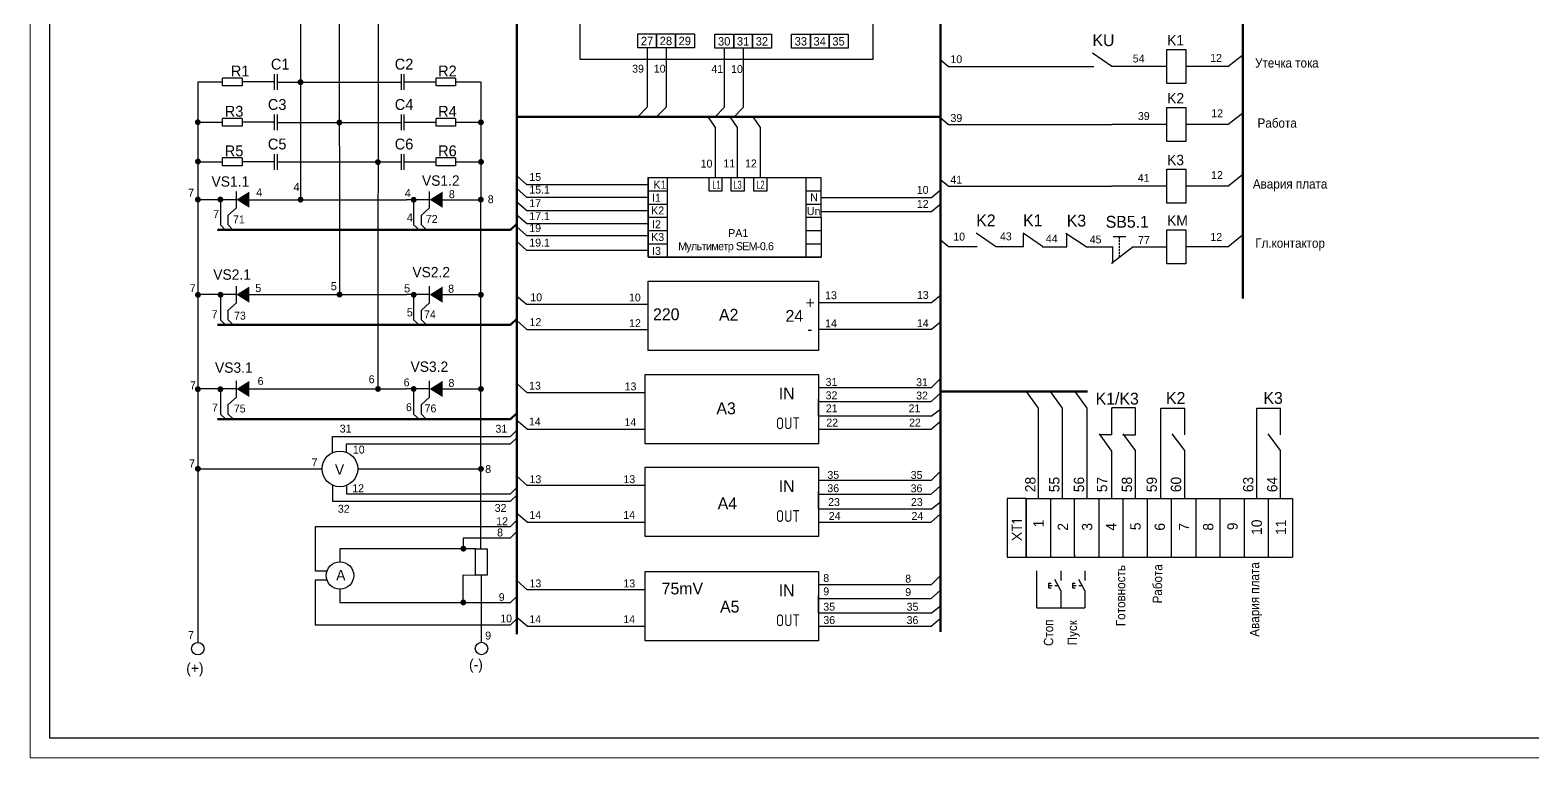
# Model space of a CAD drawing. Header units: millimetres. Extents: x 12 to 2978, y 1101 to 2133.
# Drawn here: x 726.3 to 1106.5, y 1676.5 to 1860.7 of the extents above; entities that cross this region are included whole.
import ezdxf
from ezdxf.enums import TextEntityAlignment as Align

# ---------------------------------------------------------------- set-up
doc = ezdxf.new("R2010")
doc.units = ezdxf.units.MM
doc.linetypes.add('DASHED', pattern=[0.75, 0.5, -0.25])
doc.layers.add('SYMS', color=7, linetype='Continuous')
doc.styles.add('SPDS', font='SPDS.shx')
doc.styles.add('WD_IEC', font='ISOCP2.shx', dxfattribs={"width": 0.9, "height": 4})

# ---------------------------------------------------------------- blocks, each defined once
blk = doc.blocks.new('Формат А2 (2)')
at = {"lineweight": 20}
for p, q in [((1597.83, 433.69), (2191.83, 433.69)), ((2191.83, 433.69), (2191.83, 13.69))]:
    blk.add_line(p, q, dxfattribs=at)
at = {"lineweight": 30}
for p, q in [((1617.83, 428.69), (2186.83, 428.69)), ((2186.83, 428.69), (2186.83, 18.69))]:
    blk.add_line(p, q, dxfattribs=at)
blk = doc.blocks.new('HPB11')
for p, q in [((-7.5, 0), (-2.5, 0)), ((2.5, 0), (-3.12, -3.12)), ((2.5, 0), (7.5, 0)), ((-1.25, -6.25), (-1.25, -5)), ((-1.25, -6.25), (1.25, -6.25)), ((0, -3.12), (0, -1.39)), ((0, -6.25), (0, -4.38)), ((1.25, -6.25), (1.25, -5))]:
    blk.add_line(p, q)
at = {"style": 'WD_IEC'}
for tag, p in [('INST', (-5, 11.12)), ('LOC', (-5, 7.62)), ('TAG1', (-5, 4.12)), ('DESC2', (-5, -14.75)), ('DESC1', (-5, -11.25)), ('DESC3', (-5, -18.25))]:
    blk.add_attdef(tag, text='', height=2.5, dxfattribs=at).set_placement(p, align=Align.RIGHT)
for tag, p, height, flags in [('MFG', (4.92, 12.12), 1.5, 9), ('CAT', (4.92, 9.62), 1.5, 9), ('X4TERM01', (-7.5, 0), 0.32, 1), ('TERM01', (-7.5, 1), 2, 8), ('X2LINK', (0, 0), 0.32, 1), ('X1TERM02', (7.5, 0), 0.32, 1), ('ASSYCODE', (3.5, -2.75), 1, 1), ('FAMILY', (3.5, -4.25), 1, 1), ('CATDESC', (3.5, -5.75), 1, 1), ('CONTACT', (3.5, -7.5), 1, 1)]:
    blk.add_attdef(tag, p, '', height=height, dxfattribs=dict(at, flags=flags))
at = {"style": 'WD_IEC', "flags": 8}
blk.add_attdef('TERM02', text='', height=2, dxfattribs=at).set_placement((7.5, 1), align=Align.RIGHT)
at = {"lineweight": 15, "style": 'WD_IEC'}
blk.add_attdef('XREF', text='', height=2.5, dxfattribs=at).set_placement((-5, -7.5), align=Align.RIGHT)

msp = doc.modelspace()

# ---------------------------------------------------------------- hatches: boundary and pattern name
h = msp.add_hatch(color=256)
h.dxf.hatch_style = 1
h.paths.add_polyline_path([(793.98, 1847.51, 1), (795.48, 1847.51, 1)])
h = msp.add_hatch(color=256)
h.dxf.hatch_style = 1
h.paths.add_polyline_path([(768.01, 1837.37, 1), (769.5, 1837.37, 1)])
at = {"lineweight": 25}
h = msp.add_hatch(color=0, dxfattribs=at)
edge = h.paths.add_edge_path()
edge.add_arc((768.78, 1837.4), 0.387, 0, 360)
h = msp.add_hatch(color=256)
h.dxf.hatch_style = 1
h.paths.add_polyline_path([(803.82, 1837.3, 1), (805.32, 1837.3, 1)])
h = msp.add_hatch(color=0, dxfattribs=at)
edge = h.paths.add_edge_path()
edge.add_arc((804.57, 1837.33), 0.408, 0, 360)
h = msp.add_hatch(color=256)
h.dxf.hatch_style = 1
h.paths.add_polyline_path([(839.64, 1837.34, 1), (841.14, 1837.34, 1)])
h = msp.add_hatch(color=0, dxfattribs=at)
edge = h.paths.add_edge_path()
edge.add_arc((840.41, 1837.35), 0.387, 0, 360)
h = msp.add_hatch(color=256)
h.dxf.hatch_style = 1
h.paths.add_polyline_path([(768.04, 1827.43, 1), (769.54, 1827.43, 1)])
h = msp.add_hatch(color=0, dxfattribs=at)
edge = h.paths.add_edge_path()
edge.add_arc((768.76, 1827.34), 0.387, 0, 360)
h = msp.add_hatch(color=256)
h.dxf.hatch_style = 1
h.paths.add_polyline_path([(813.57, 1827.29, 1), (815.07, 1827.29, 1)])
h = msp.add_hatch(color=0, dxfattribs=at)
edge = h.paths.add_edge_path()
edge.add_arc((814.35, 1827.3), 0.408, 0, 360)
h = msp.add_hatch(color=256)
h.dxf.hatch_style = 1
h.paths.add_polyline_path([(839.66, 1827.33, 1), (841.16, 1827.33, 1)])
h = msp.add_hatch(color=0, dxfattribs=at)
edge = h.paths.add_edge_path()
edge.add_arc((840.38, 1827.31), 0.387, 0, 360)
h = msp.add_hatch(color=256)
h.dxf.hatch_style = 1
h.paths.add_polyline_path([(768.02, 1817.81, 1), (769.52, 1817.81, 1)])
h = msp.add_hatch(color=0, dxfattribs=at)
edge = h.paths.add_edge_path()
edge.add_arc((768.76, 1817.81), 0.387, 0, 360)
h = msp.add_hatch(color=256)
h.dxf.hatch_style = 1
h.paths.add_polyline_path([(773.72, 1817.81, 1), (775.22, 1817.81, 1)])
h = msp.add_hatch(color=0, dxfattribs=at)
edge = h.paths.add_edge_path()
edge.add_arc((774.47, 1817.77), 0.408, 0, 360)
for points in [[(778.51, 1817.77), (781.8, 1815.72), (781.8, 1819.83)], [(827.4, 1817.77), (830.69, 1815.72), (830.69, 1819.83)], [(778.51, 1793.75), (781.8, 1791.69), (781.8, 1795.8)], [(827.4, 1793.75), (830.69, 1791.69), (830.69, 1795.8)], [(778.51, 1769.88), (781.8, 1767.83), (781.8, 1771.94)], [(827.4, 1769.88), (830.69, 1767.83), (830.69, 1771.94)]]:
    msp.add_hatch(color=256).paths.add_polyline_path(points)
h = msp.add_hatch(color=256)
h.dxf.hatch_style = 1
h.paths.add_polyline_path([(794.01, 1817.78, 1), (795.5, 1817.78, 1)])
h = msp.add_hatch(color=0, dxfattribs=at)
edge = h.paths.add_edge_path()
edge.add_arc((794.75, 1817.74), 0.408, 0, 360)
h = msp.add_hatch(color=256)
h.dxf.hatch_style = 1
h.paths.add_polyline_path([(822.62, 1817.76, 1), (824.12, 1817.76, 1)])
h = msp.add_hatch(color=0, dxfattribs=at)
edge = h.paths.add_edge_path()
edge.add_arc((823.36, 1817.77), 0.408, 0, 360)
h = msp.add_hatch(color=256)
h.dxf.hatch_style = 1
h.paths.add_polyline_path([(839.59, 1817.79, 1), (841.09, 1817.79, 1)])
h = msp.add_hatch(color=0, dxfattribs=at)
edge = h.paths.add_edge_path()
edge.add_arc((840.38, 1817.74), 0.387, 0, 360)
h = msp.add_hatch(color=256)
h.dxf.hatch_style = 1
h.paths.add_polyline_path([(768.04, 1793.7, 1), (769.54, 1793.7, 1)])
h = msp.add_hatch(color=0, dxfattribs=at)
edge = h.paths.add_edge_path()
edge.add_arc((768.75, 1793.72), 0.387, 0, 360)
h = msp.add_hatch(color=256)
h.dxf.hatch_style = 1
h.paths.add_polyline_path([(773.75, 1793.72, 1), (775.25, 1793.72, 1)])
h = msp.add_hatch(color=0, dxfattribs=at)
edge = h.paths.add_edge_path()
edge.add_arc((774.47, 1793.75), 0.408, 0, 360)
h = msp.add_hatch(color=256)
h.dxf.hatch_style = 1
h.paths.add_polyline_path([(803.86, 1793.76, 1), (805.36, 1793.76, 1)])
h = msp.add_hatch(color=0, dxfattribs=at)
edge = h.paths.add_edge_path()
edge.add_arc((804.6, 1793.77), 0.408, 0, 360)
h = msp.add_hatch(color=256)
h.dxf.hatch_style = 1
h.paths.add_polyline_path([(822.64, 1793.71, 1), (824.14, 1793.71, 1)])
h = msp.add_hatch(color=0, dxfattribs=at)
edge = h.paths.add_edge_path()
edge.add_arc((823.36, 1793.75), 0.408, 0, 360)
h = msp.add_hatch(color=256)
h.dxf.hatch_style = 1
h.paths.add_polyline_path([(839.63, 1793.71, 1), (841.12, 1793.71, 1)])
h = msp.add_hatch(color=0, dxfattribs=at)
edge = h.paths.add_edge_path()
edge.add_arc((840.37, 1793.74), 0.387, 0, 360)
h = msp.add_hatch(color=256)
h.dxf.hatch_style = 1
h.paths.add_polyline_path([(768.01, 1769.82, 1), (769.51, 1769.82, 1)])
h = msp.add_hatch(color=0, dxfattribs=at)
edge = h.paths.add_edge_path()
edge.add_arc((768.76, 1769.88), 0.387, 0, 360)
h = msp.add_hatch(color=256)
h.dxf.hatch_style = 1
h.paths.add_polyline_path([(773.71, 1769.8, 1), (775.21, 1769.8, 1)])
h = msp.add_hatch(color=0, dxfattribs=at)
edge = h.paths.add_edge_path()
edge.add_arc((774.47, 1769.88), 0.408, 0, 360)
h = msp.add_hatch(color=256)
h.dxf.hatch_style = 1
h.paths.add_polyline_path([(813.59, 1769.88, 1), (815.09, 1769.88, 1)])
h = msp.add_hatch(color=0, dxfattribs=at)
edge = h.paths.add_edge_path()
edge.add_arc((814.34, 1769.89), 0.408, 0, 360)
h = msp.add_hatch(color=256)
h.dxf.hatch_style = 1
h.paths.add_polyline_path([(822.61, 1769.88, 1), (824.11, 1769.88, 1)])
h = msp.add_hatch(color=0, dxfattribs=at)
edge = h.paths.add_edge_path()
edge.add_arc((823.36, 1769.88), 0.408, 0, 360)
h = msp.add_hatch(color=256)
h.dxf.hatch_style = 1
h.paths.add_polyline_path([(839.64, 1769.88, 1), (841.14, 1769.88, 1)])
h = msp.add_hatch(color=0, dxfattribs=at)
edge = h.paths.add_edge_path()
edge.add_arc((840.38, 1769.87), 0.387, 0, 360)
h = msp.add_hatch(color=256)
h.dxf.hatch_style = 1
h.paths.add_polyline_path([(768.02, 1749.68, 1), (769.52, 1749.68, 1)])
h = msp.add_hatch(color=0, dxfattribs=at)
edge = h.paths.add_edge_path()
edge.add_arc((768.75, 1749.67), 0.387, 0, 360)
h = msp.add_hatch(color=256)
h.dxf.hatch_style = 1
h.paths.add_polyline_path([(839.64, 1749.66, 1), (841.14, 1749.66, 1)])
h = msp.add_hatch(color=0, dxfattribs=at)
edge = h.paths.add_edge_path()
edge.add_arc((840.39, 1749.66), 0.387, 0, 360)
h = msp.add_hatch(color=256)
h.dxf.hatch_style = 1
h.paths.add_polyline_path([(835.2, 1729.47, 1), (836.7, 1729.47, 1)])
h = msp.add_hatch(color=0, dxfattribs=at)
edge = h.paths.add_edge_path()
edge.add_arc((835.93, 1729.44), 0.387, 0, 360)
h = msp.add_hatch(color=256)
h.dxf.hatch_style = 1
h.paths.add_polyline_path([(835.17, 1715.87, 1), (836.67, 1715.87, 1)])
h = msp.add_hatch(color=0, dxfattribs=at)
edge = h.paths.add_edge_path()
edge.add_arc((835.91, 1715.82), 0.387, 0, 360)

# ---------------------------------------------------------------- linework, layer by layer
at = {"lineweight": 80}
for p, q in [((849.46, 1707.86), (849.46, 1989.1)), ((956.62, 1989.1), (956.62, 1708.43)), ((1033.17, 1989.1), (1033.17, 1792.75)), ((849.46, 1838.72), (956.62, 1838.72)), ((773.72, 1810.12), (847.83, 1810.12)), ((847.83, 1810.12), (849.46, 1811.66)), ((847.83, 1786.09), (849.46, 1787.64)), ((773.72, 1786.09), (847.83, 1786.09)), ((956.62, 1769.25), (993.86, 1769.26)), ((773.72, 1762.23), (847.83, 1762.23)), ((847.83, 1762.23), (849.46, 1763.77))]:
    msp.add_line(p, q, dxfattribs=at)
for p, q in [((814.38, 1878.54), (814.34, 1769.88)), ((794.73, 1878.17), (794.76, 1817.77)), ((804.52, 1878.13), (804.61, 1793.75)), ((882.45, 1856.2), (882.45, 1841.21)), ((887.22, 1856.2), (887.22, 1841.21)), ((901.96, 1856.09), (901.96, 1841.1)), ((906.73, 1856.09), (906.73, 1841.1)), ((958.58, 1851.48), (956.58, 1853.13)), ((999.97, 1851.48), (995.09, 1854.88)), ((1029.37, 1851.48), (1033.1, 1854.45)), ((958.58, 1851.48), (995.44, 1851.48)), ((1013.92, 1851.48), (999.97, 1851.48)), ((1029.36, 1851.48), (1018.73, 1851.47)), ((768.76, 1847.55), (768.76, 1817.77)), ((840.37, 1847.55), (840.39, 1817.77)), ((882.45, 1841.21), (880.04, 1838.72)), ((887.22, 1841.21), (884.81, 1838.72)), ((901.96, 1841.1), (899.66, 1838.72)), ((906.73, 1841.1), (904.43, 1838.72)), ((899.74, 1836.06), (897.9, 1838.72)), ((905.31, 1836.06), (903.47, 1838.72)), ((911.1, 1836.06), (909.26, 1838.72)), ((958.58, 1836.8), (956.58, 1838.45)), ((958.58, 1836.8), (999.97, 1836.8)), ((1013.92, 1836.8), (999.97, 1836.8)), ((1029.36, 1836.8), (1018.73, 1836.79)), ((1029.36, 1836.8), (1033.1, 1839.77)), ((899.74, 1823.38), (899.74, 1836.06)), ((905.31, 1823.38), (905.31, 1836.06)), ((911.1, 1823.38), (911.1, 1836.06)), ((851.92, 1821.64), (849.41, 1823.89)), ((851.92, 1821.64), (882.65, 1821.64)), ((882.65, 1823.38), (882.65, 1809.96)), ((887.52, 1823.38), (887.53, 1803.23)), ((922.54, 1823.38), (922.54, 1809.96)), ((958.55, 1821.19), (956.62, 1822.83)), ((1029.33, 1821.18), (1033.06, 1824.15)), ((768.76, 1817.77), (768.76, 1705.74)), ((778.51, 1817.77), (768.76, 1817.77)), ((774.47, 1817.77), (774.47, 1811.42)), ((778.51, 1815.67), (778.51, 1819.87)), ((781.75, 1817.77), (821.56, 1817.77)), ((827.4, 1817.77), (821.56, 1817.77)), ((827.4, 1817.77), (821.56, 1817.77)), ((823.36, 1817.77), (823.36, 1811.42)), ((827.4, 1815.67), (827.4, 1819.87)), ((830.64, 1817.77), (840.39, 1817.77)), ((840.39, 1729.47), (840.39, 1817.77)), ((851.92, 1818.44), (849.41, 1820.7)), ((851.92, 1818.44), (882.65, 1818.44)), ((882.65, 1820.03), (887.52, 1820.03)), ((922.54, 1820.03), (926.41, 1820.03)), ((926.41, 1818.32), (954.35, 1818.32)), ((954.35, 1818.32), (956.6, 1820.18)), ((958.55, 1821.19), (999.94, 1821.18)), ((1013.89, 1821.18), (999.94, 1821.18)), ((1029.33, 1821.18), (1018.69, 1821.17)), ((778.51, 1815.67), (776.34, 1813.77)), ((776.34, 1813.77), (776.34, 1811.47)), ((827.4, 1815.67), (825.23, 1813.77)), ((825.23, 1813.77), (825.23, 1811.47)), ((851.92, 1815.01), (849.41, 1817.27)), ((851.92, 1811.71), (849.41, 1813.96)), ((851.92, 1815.01), (882.65, 1815.01)), ((882.65, 1816.67), (887.52, 1816.68)), ((882.65, 1816.67), (886.53, 1816.67)), ((922.54, 1816.67), (926.42, 1816.67)), ((926.42, 1814.76), (954.35, 1814.76)), ((954.35, 1814.76), (956.6, 1816.62)), ((774.47, 1811.42), (775.71, 1810.12)), ((776.34, 1811.47), (777.59, 1810.12)), ((823.36, 1811.42), (824.77, 1810.12)), ((825.23, 1811.47), (826.57, 1810.12)), ((851.92, 1808.7), (849.41, 1810.95)), ((851.92, 1811.71), (882.65, 1811.71)), ((882.65, 1813.32), (886.53, 1813.32)), ((882.65, 1809.97), (886.53, 1809.97)), ((882.65, 1809.96), (882.65, 1803.25)), ((882.66, 1813.32), (887.52, 1813.32)), ((882.66, 1809.97), (887.52, 1809.97)), ((922.54, 1813.32), (926.42, 1813.32)), ((922.54, 1809.97), (926.42, 1809.97)), ((922.54, 1809.96), (922.54, 1803.25)), ((926.42, 1809.96), (926.42, 1803.25)), ((851.92, 1805.03), (849.41, 1807.29)), ((851.92, 1808.7), (882.65, 1808.7)), ((882.65, 1806.62), (887.52, 1806.62)), ((882.65, 1806.61), (886.53, 1806.61)), ((922.54, 1806.61), (926.42, 1806.61)), ((958.55, 1805.94), (956.62, 1807.53)), ((970.57, 1805.89), (965.68, 1809.29)), ((982.42, 1805.89), (977.54, 1809.28)), ((977.65, 1805.89), (977.64, 1809.23)), ((993.47, 1805.83), (988.33, 1809.22)), ((988.59, 1805.88), (988.59, 1809.22)), ((1003.55, 1808.37), (1000.37, 1808.37)), ((1029.33, 1805.87), (1033.06, 1808.85)), ((851.92, 1805.03), (882.66, 1805.03)), ((882.65, 1803.25), (886.53, 1803.25)), ((886.22, 1803.23), (926.42, 1803.25)), ((922.54, 1803.25), (926.42, 1803.25)), ((958.55, 1805.94), (965.92, 1805.94)), ((970.54, 1805.89), (977.64, 1805.89)), ((982.4, 1805.88), (988.59, 1805.88)), ((993.47, 1805.83), (1000.21, 1805.83)), ((1005.37, 1805.83), (999.9, 1801.6)), ((1000.21, 1801.6), (1000.21, 1805.83)), ((1005.37, 1805.83), (1013.89, 1805.83)), ((1029.33, 1805.87), (1018.69, 1805.87)), ((778.51, 1791.65), (778.51, 1795.85)), ((827.4, 1791.65), (827.4, 1795.85)), ((778.51, 1793.75), (768.76, 1793.75)), ((774.47, 1793.75), (774.47, 1787.4)), ((778.51, 1791.65), (776.34, 1789.74)), ((781.75, 1793.75), (821.56, 1793.75)), ((827.4, 1793.75), (821.56, 1793.75)), ((827.4, 1793.75), (821.56, 1793.75)), ((827.4, 1793.75), (821.56, 1793.75)), ((823.36, 1793.75), (823.36, 1787.4)), ((827.4, 1791.65), (825.23, 1789.74)), ((830.64, 1793.75), (840.39, 1793.75)), ((851.82, 1791.33), (849.46, 1793.3)), ((851.82, 1791.33), (882.7, 1791.33)), ((925.77, 1791.74), (954.38, 1791.74)), ((954.38, 1791.74), (956.62, 1793.61)), ((774.47, 1787.4), (775.76, 1786.09)), ((776.34, 1789.74), (776.34, 1787.44)), ((776.34, 1787.44), (777.66, 1786.09)), ((823.36, 1787.4), (824.72, 1786.09)), ((825.23, 1789.74), (825.23, 1787.44)), ((825.23, 1787.44), (826.59, 1786.09)), ((851.97, 1784.92), (849.46, 1787.18)), ((851.97, 1784.92), (882.7, 1784.92)), ((925.77, 1785), (954.41, 1785)), ((954.41, 1785), (956.62, 1786.87)), ((778.51, 1767.78), (778.51, 1771.98)), ((827.4, 1767.78), (827.4, 1771.98)), ((954.25, 1770.16), (956.62, 1772.52)), ((778.51, 1769.88), (768.76, 1769.88)), ((774.47, 1769.88), (774.47, 1763.53)), ((781.75, 1769.88), (821.56, 1769.88)), ((827.4, 1769.88), (821.56, 1769.88)), ((827.4, 1769.88), (821.56, 1769.88)), ((823.36, 1769.88), (823.36, 1763.53)), ((830.64, 1769.88), (840.39, 1769.88)), ((852.1, 1768.9), (849.46, 1771.27)), ((881.94, 1768.9), (852.1, 1768.9)), ((881.94, 1768.9), (881.94, 1768.9)), ((954.25, 1770.16), (925.77, 1770.16)), ((954.25, 1766.7), (956.62, 1768.82)), ((981.46, 1764.99), (978.42, 1769.26)), ((987.52, 1764.99), (984.46, 1769.26)), ((993.76, 1764.99), (990.71, 1769.26)), ((778.51, 1767.78), (776.34, 1765.87)), ((776.34, 1765.87), (776.34, 1763.57)), ((827.4, 1767.78), (825.23, 1765.87)), ((825.23, 1765.87), (825.23, 1763.57)), ((925.77, 1762.96), (925.77, 1767.38)), ((925.77, 1766.7), (954.25, 1766.7)), ((954.29, 1762.96), (956.62, 1764.8)), ((981.46, 1742.13), (981.46, 1764.99)), ((987.52, 1742.13), (987.52, 1764.99)), ((993.76, 1742.13), (993.76, 1764.99)), ((1006.02, 1765.09), (999.98, 1765.09)), ((999.98, 1758.25), (999.98, 1765.09)), ((1006.02, 1758.25), (1006.02, 1765.09)), ((1012.4, 1742.13), (1012.4, 1764.99)), ((1012.4, 1764.99), (1018.44, 1764.99)), ((1018.44, 1758.25), (1018.44, 1764.99)), ((1036.66, 1742.13), (1036.66, 1764.99)), ((1036.66, 1764.99), (1042.71, 1764.99)), ((1042.71, 1758.25), (1042.71, 1764.99)), ((774.47, 1763.53), (775.84, 1762.23)), ((776.34, 1763.57), (777.78, 1762.23)), ((823.36, 1763.53), (824.74, 1762.23)), ((825.23, 1763.57), (826.54, 1762.23)), ((852.1, 1759.68), (849.46, 1761.87)), ((954.29, 1762.96), (925.77, 1762.96)), ((954.28, 1759.68), (956.62, 1761.75)), ((802.8, 1753.75), (802.8, 1757.87)), ((802.8, 1757.87), (847.83, 1757.87)), ((847.83, 1757.87), (849.46, 1759.42)), ((847.83, 1755.96), (849.46, 1757.51)), ((852.1, 1759.68), (881.94, 1759.68)), ((925.77, 1759.68), (954.28, 1759.68)), ((999.98, 1758.25), (996.77, 1758.25)), ((999.98, 1754.15), (996.88, 1758.51)), ((1002.77, 1758.25), (1006.02, 1758.25)), ((1006.02, 1754.34), (1002.87, 1758.49)), ((1018.44, 1754.34), (1015.29, 1758.49)), ((1042.71, 1754.34), (1039.55, 1758.49)), ((806.41, 1753.83), (806.41, 1755.96)), ((806.41, 1755.96), (847.83, 1755.96)), ((999.98, 1742.13), (999.98, 1754.15)), ((1006.02, 1742.19), (1006.02, 1754.34)), ((1018.44, 1742.19), (1018.44, 1754.34)), ((1042.71, 1742.19), (1042.71, 1754.34)), ((768.76, 1749.7), (800.19, 1749.71)), ((809.2, 1749.66), (840.39, 1749.66)), ((954.25, 1746.7), (956.62, 1749.06)), ((802.8, 1745.58), (802.8, 1741.46)), ((806.41, 1745.5), (806.41, 1743.36)), ((852.1, 1745.44), (849.46, 1747.81)), ((881.94, 1745.44), (852.1, 1745.44)), ((881.94, 1745.44), (881.94, 1745.44)), ((954.25, 1746.7), (925.77, 1746.7)), ((954.25, 1743.24), (956.62, 1745.36)), ((802.8, 1741.46), (847.83, 1741.46)), ((806.41, 1743.36), (847.83, 1743.36)), ((847.83, 1743.36), (849.46, 1744.91)), ((847.83, 1741.46), (849.46, 1743)), ((925.77, 1739.5), (925.77, 1743.92)), ((925.77, 1743.24), (954.25, 1743.24)), ((978.31, 1742.13), (978.31, 1727.34)), ((978.31, 1742.13), (1045.73, 1742.13)), ((984.44, 1742.13), (984.44, 1727.34)), ((984.44, 1742.13), (984.44, 1727.34)), ((990.57, 1727.71), (990.57, 1742.13)), ((996.69, 1742.13), (996.69, 1727.34)), ((1002.82, 1742.13), (1002.82, 1727.34)), ((1008.95, 1742.13), (1008.95, 1727.34)), ((1008.95, 1742.13), (1008.95, 1727.34)), ((1015.08, 1727.34), (1015.08, 1742.13)), ((1021.21, 1742.13), (1021.21, 1727.34)), ((1027.34, 1742.13), (1027.34, 1727.34)), ((1033.47, 1742.13), (1033.47, 1727.34)), ((1033.47, 1742.13), (1033.47, 1727.34)), ((1039.6, 1727.34), (1039.6, 1742.13)), ((1045.73, 1742.13), (1045.73, 1727.34)), ((852.1, 1736.21), (849.46, 1738.41)), ((954.29, 1739.5), (925.77, 1739.5)), ((954.28, 1736.21), (956.62, 1738.29)), ((954.29, 1739.5), (956.62, 1741.34)), ((798.49, 1723.79), (798.49, 1735.1)), ((798.49, 1735.1), (847.83, 1735.1)), ((847.83, 1735.1), (849.46, 1736.65)), ((852.1, 1736.21), (881.94, 1736.21)), ((925.77, 1736.21), (954.28, 1736.21)), ((835.95, 1729.47), (835.95, 1732.24)), ((835.95, 1732.24), (847.83, 1732.24)), ((847.83, 1732.24), (849.46, 1733.79)), ((839.02, 1729.47), (804.72, 1729.47)), ((804.72, 1729.47), (804.72, 1726.15)), ((973.48, 1727.34), (1045.73, 1727.34)), ((990.57, 1727.97), (990.57, 1727.34)), ((801.44, 1723.79), (798.49, 1723.79)), ((801.44, 1723.79), (801.44, 1723.79)), ((835.9, 1715.84), (835.9, 1722.82)), ((835.9, 1722.82), (839.02, 1722.81)), ((840.52, 1705.8), (840.51, 1722.76)), ((954.25, 1720.33), (956.62, 1722.69)), ((981.02, 1714.54), (981.02, 1723.88)), ((801.45, 1721.54), (798.48, 1721.54)), ((798.48, 1721.54), (798.48, 1710.2)), ((804.72, 1719.22), (804.72, 1715.84)), ((852.1, 1719.07), (849.46, 1721.44)), ((881.94, 1719.07), (852.1, 1719.07)), ((881.94, 1719.07), (881.94, 1719.07)), ((954.25, 1720.33), (925.77, 1720.33)), ((954.25, 1716.87), (956.62, 1718.99)), ((804.72, 1715.84), (847.83, 1715.84)), ((847.83, 1715.84), (849.46, 1717.38)), ((925.77, 1713.13), (925.77, 1717.55)), ((925.77, 1716.87), (954.25, 1716.87)), ((954.29, 1713.13), (956.62, 1714.97)), ((987.09, 1716.47), (987.09, 1714.54)), ((993.16, 1716.47), (993.16, 1714.54)), ((847.83, 1710.2), (849.46, 1711.75)), ((852.1, 1709.84), (849.46, 1712.04)), ((954.29, 1713.13), (925.77, 1713.13)), ((954.28, 1709.84), (956.62, 1711.92)), ((981.02, 1714.54), (987.09, 1714.54)), ((987.09, 1714.54), (993.16, 1714.54)), ((798.48, 1710.2), (847.83, 1710.2)), ((852.1, 1709.84), (881.94, 1709.84)), ((925.77, 1709.84), (954.28, 1709.84))]:
    msp.add_line(p, q)
at = {"lineweight": 25}
for p, q in [((779.96, 1848.54), (775.03, 1848.54)), ((775.03, 1846.56), (775.03, 1848.54)), ((779.96, 1848.54), (779.96, 1846.56)), ((788.08, 1849.52), (788.08, 1845.57)), ((788.81, 1849.52), (788.81, 1845.57)), ((820.17, 1849.52), (820.17, 1845.57)), ((820.91, 1849.52), (820.91, 1845.57)), ((833.96, 1848.54), (829.02, 1848.54)), ((829.02, 1846.56), (829.02, 1848.54)), ((833.96, 1848.54), (833.96, 1846.56)), ((768.76, 1847.55), (775.03, 1847.55)), ((779.96, 1846.56), (775.03, 1846.56)), ((788.08, 1847.55), (779.96, 1847.55)), ((788.81, 1847.54), (820.15, 1847.54)), ((820.91, 1847.55), (829.02, 1847.55)), ((833.96, 1846.56), (829.02, 1846.56)), ((833.96, 1847.55), (840.27, 1847.55)), ((768.72, 1837.35), (775.03, 1837.35)), ((768.72, 1837.35), (775.03, 1837.35)), ((779.96, 1838.33), (775.03, 1838.33)), ((775.03, 1836.36), (775.03, 1838.33)), ((779.96, 1838.33), (775.03, 1838.33)), ((775.03, 1836.36), (775.03, 1838.33)), ((779.96, 1838.33), (779.96, 1836.36)), ((779.96, 1838.33), (779.96, 1836.36)), ((788.08, 1837.35), (779.96, 1837.35)), ((788.08, 1837.35), (779.96, 1837.35)), ((788.08, 1839.32), (788.08, 1835.37)), ((788.08, 1839.32), (788.08, 1835.37)), ((788.81, 1839.32), (788.81, 1835.37)), ((788.81, 1839.32), (788.81, 1835.37)), ((788.81, 1837.34), (796.29, 1837.34)), ((793.44, 1837.34), (820.18, 1837.34)), ((820.17, 1839.32), (820.17, 1835.37)), ((820.17, 1839.32), (820.17, 1835.37)), ((820.91, 1839.32), (820.91, 1835.37)), ((820.91, 1839.32), (820.91, 1835.37)), ((820.91, 1837.35), (829.02, 1837.35)), ((820.91, 1837.35), (829.02, 1837.35)), ((833.96, 1838.33), (829.02, 1838.33)), ((829.02, 1836.36), (829.02, 1838.33)), ((833.96, 1838.33), (829.02, 1838.33)), ((829.02, 1836.36), (829.02, 1838.33)), ((833.96, 1838.33), (833.96, 1836.36)), ((833.96, 1838.33), (833.96, 1836.36)), ((833.96, 1837.35), (840.27, 1837.35)), ((833.96, 1837.35), (840.41, 1837.35)), ((779.96, 1836.36), (775.03, 1836.36)), ((779.96, 1836.36), (775.03, 1836.36)), ((833.96, 1836.36), (829.02, 1836.36)), ((833.96, 1836.36), (829.02, 1836.36)), ((788.08, 1829.31), (788.08, 1825.36)), ((788.08, 1829.31), (788.08, 1825.36)), ((788.81, 1829.3), (788.81, 1825.35)), ((788.81, 1829.3), (788.81, 1825.35)), ((820.17, 1829.31), (820.17, 1825.36)), ((820.17, 1829.31), (820.17, 1825.36)), ((820.91, 1829.3), (820.91, 1825.35)), ((820.91, 1829.3), (820.91, 1825.35)), ((768.76, 1827.33), (775.03, 1827.33)), ((779.96, 1828.32), (775.03, 1828.32)), ((775.03, 1826.35), (775.03, 1828.32)), ((779.96, 1828.32), (775.03, 1828.32)), ((775.03, 1826.35), (775.03, 1828.32)), ((779.96, 1826.35), (775.03, 1826.35)), ((779.96, 1826.35), (775.03, 1826.35)), ((779.96, 1828.32), (779.96, 1826.35)), ((779.96, 1828.32), (779.96, 1826.35)), ((788.08, 1827.33), (779.96, 1827.33)), ((788.08, 1827.33), (779.96, 1827.33)), ((788.81, 1827.33), (796.29, 1827.33)), ((793.44, 1827.33), (820.18, 1827.33)), ((820.91, 1827.33), (829.02, 1827.33)), ((820.91, 1827.33), (829.02, 1827.33)), ((833.96, 1828.32), (829.02, 1828.32)), ((829.02, 1826.35), (829.02, 1828.32)), ((833.96, 1828.32), (829.02, 1828.32)), ((829.02, 1826.35), (829.02, 1828.32)), ((833.96, 1826.35), (829.02, 1826.35)), ((833.96, 1826.35), (829.02, 1826.35)), ((833.96, 1828.32), (833.96, 1826.35)), ((833.96, 1828.32), (833.96, 1826.35)), ((833.96, 1827.33), (840.27, 1827.33)), ((833.96, 1827.33), (840.39, 1827.33))]:
    msp.add_line(p, q, dxfattribs=at)
at = {"linetype": 'DASHED'}
msp.add_line((1001.96, 1803.24), (1001.96, 1808.37), dxfattribs=at)
for points in [[(865.46, 1975.8), (939.57, 1975.8), (939.57, 1853.28), (865.46, 1853.28)], [(880.06, 1859.73), (884.83, 1859.73), (884.83, 1856.2), (880.06, 1856.2)], [(884.83, 1859.73), (889.61, 1859.73), (889.61, 1856.2), (884.83, 1856.2)], [(889.61, 1859.73), (894.38, 1859.73), (894.38, 1856.2), (889.61, 1856.2)], [(899.57, 1859.63), (904.35, 1859.63), (904.35, 1856.09), (899.57, 1856.09)], [(904.35, 1859.63), (909.12, 1859.63), (909.12, 1856.09), (904.35, 1856.09)], [(909.12, 1859.63), (913.9, 1859.63), (913.9, 1856.09), (909.12, 1856.09)], [(918.96, 1859.63), (923.73, 1859.63), (923.73, 1856.09), (918.96, 1856.09)], [(923.73, 1859.63), (928.51, 1859.63), (928.51, 1856.09), (923.73, 1856.09)], [(928.51, 1859.63), (933.28, 1859.63), (933.28, 1856.09), (928.51, 1856.09)], [(1013.92, 1855.78), (1018.72, 1855.78), (1018.72, 1847.19), (1013.92, 1847.19)], [(1013.92, 1841.1), (1018.72, 1841.1), (1018.72, 1832.51), (1013.92, 1832.51)], [(1013.89, 1825.48), (1018.68, 1825.48), (1018.68, 1816.89), (1013.89, 1816.89)], [(882.65, 1823.38), (926.41, 1823.38), (926.43, 1803.24), (882.66, 1803.24)], [(898.1, 1823.38), (901.37, 1823.38), (901.37, 1819.93), (898.1, 1819.93)], [(903.68, 1823.38), (906.95, 1823.38), (906.95, 1819.93), (903.68, 1819.93)], [(909.46, 1823.38), (912.74, 1823.38), (912.74, 1819.93), (909.46, 1819.93)], [(1013.89, 1810.17), (1018.68, 1810.17), (1018.68, 1801.58), (1013.89, 1801.58)], [(882.7, 1797.14), (925.77, 1797.14), (925.77, 1779.6), (882.7, 1779.6)], [(881.94, 1773.55), (925.77, 1773.55), (925.77, 1756.01), (881.94, 1756.01)], [(881.94, 1750.09), (925.77, 1750.09), (925.77, 1732.55), (881.94, 1732.55)], [(978.31, 1742.13), (973.48, 1742.13), (973.48, 1727.34), (978.31, 1727.34)], [(839.02, 1722.81), (839.02, 1729.47), (842, 1729.47), (842, 1722.81)], [(881.94, 1723.72), (925.77, 1723.72), (925.77, 1706.18), (881.94, 1706.18)]]:
    msp.add_lwpolyline(points, close=True)
for centre, radius in [((804.7, 1749.66), 4.51), ((804.72, 1722.68), 3.47), ((768.76, 1704.16), 1.59), ((840.52, 1704.21), 1.59)]:
    msp.add_circle(centre, radius)

# ---------------------------------------------------------------- block references
at = {"color": 18, "lineweight": 30, "true_color": 0x000000, "rotation": 180}
msp.add_blockref('Формат А2 (2)', (2918.14, 2110.21), dxfattribs=at)
at = {"layer": 'SYMS', "xscale": 0.4918424991806598, "yscale": 0.4918424991806598, "zscale": 0.4918424991806598, "rotation": 270}
for p in [(987.09, 1720.16), (993.16, 1720.16)]:
    msp.add_blockref('HPB11', p, dxfattribs=at)

# ---------------------------------------------------------------- texts
at = {"lineweight": 25}
for s, insert, char_height, width, attachment_point in [('KU', (995.1, 1859.63), 3, 13.3806, 1), ('K1', (1014.01, 1859.42), 2.616, 11.667, 1), ('27', (882.41, 1857.92), 2.115, 5.2876, 5), ('28', (887.18, 1857.92), 2.115, 5.2876, 5), ('29', (891.96, 1857.92), 2.115, 5.2876, 5), ('30', (901.92, 1857.82), 2.115, 5.2876, 5), ('31', (906.7, 1857.82), 2.115, 5.2876, 5), ('32', (911.47, 1857.82), 2.115, 5.2876, 5), ('33', (921.31, 1857.82), 2.115, 5.2876, 5), ('34', (926.08, 1857.82), 2.115, 5.2876, 5), ('35', (930.86, 1857.82), 2.115, 5.2876, 5), ('С1', (789.6, 1852.04), 2.752, 6.8807, 5), ('С2', (820.93, 1852.04), 2.752, 6.8807, 5), ('R2', (831.91, 1850.33), 2.752, 6.8807, 5), ('R1', (779.47, 1850.33), 2.752, 6.8807, 5), ('K2', (1014.01, 1844.74), 2.616, 11.667, 1), ('R3', (777.92, 1840.12), 2.752, 6.8807, 5), ('С3', (788.83, 1841.84), 2.752, 6.8807, 5), ('С4', (820.93, 1841.84), 2.752, 6.8807, 5), ('R4', (831.91, 1840.12), 2.752, 6.8807, 5), ('С5', (788.83, 1831.83), 2.752, 6.8807, 5), ('С6', (820.93, 1831.83), 2.752, 6.8807, 5), ('R5', (777.92, 1830.11), 2.752, 6.8807, 5), ('R6', (831.91, 1830.11), 2.752, 6.8807, 5), ('K3', (1013.98, 1829.12), 2.616, 11.667, 1), ('VS1.1', (772.23, 1823.69), 2.616, 11.667, 1), ('VS1.2', (825.47, 1823.91), 2.616, 11.667, 1), ('K2', (965.69, 1814.04), 3, 13.3806, 1), ('K1', (977.54, 1814.04), 3, 13.3806, 1), ('K3', (988.59, 1813.98), 3, 13.3806, 1), ('SB5.1', (998.45, 1813.68), 3, 13.3806, 1), ('KM', (1013.98, 1813.82), 2.616, 11.667, 1), ('VS2.1', (772.66, 1800.13), 2.616, 11.667, 1), ('VS2.2', (823.04, 1800.75), 2.616, 11.667, 1), ('+', (922.53, 1793.22), 3, 13.3806, 1), ('220', (883.93, 1790.28), 3, 13.3806, 1), ('А2', (900.61, 1790.15), 3, 13.3806, 1), ('24', (917.44, 1789.87), 3, 13.3806, 1), ('-', (922.92, 1786.52), 3, 13.3806, 1), ('VS3.1', (773.11, 1776.59), 2.616, 11.667, 1), ('VS3.2', (822.57, 1776.83), 2.616, 11.667, 1), ('IN', (915.73, 1770.24), 3, 13.3806, 1), ('K1/K3', (995.89, 1768.93), 3, 13.3806, 1), ('K2', (1013.7, 1769.1), 3, 13.3806, 1), ('K3', (1038.36, 1769.1), 3, 13.3806, 1), ('А3', (899.96, 1766.48), 3, 13.3806, 1), ('V', (803.45, 1750.83), 2.62, 11.667, 1), ('IN', (915.73, 1746.78), 3, 13.3806, 1), ('А4', (900.28, 1742.45), 3, 13.3806, 1), ('A', (803.77, 1724.09), 2.62, 11.667, 1), ('75mV', (886.11, 1720.89), 3, 13.3806, 1), ('IN', (915.73, 1720.41), 3, 13.3806, 1), ('А5', (900.88, 1716.31), 3, 13.3806, 1), ('(+)', (765.83, 1700.55), 2.616, 11.667, 1), ('(-)', (837.37, 1701.47), 2.616, 11.667, 1)]:
    msp.add_mtext(s, dxfattribs=dict(at, insert=insert, char_height=char_height, width=width, attachment_point=attachment_point))
at = {"attachment_point": 1}
for s, insert, char_height, width in [('39', (878.64, 1851.92), 2, 11.667), ('10', (884.12, 1851.92), 2, 11.667), ('41', (898.67, 1851.86), 2, 11.667), ('10', (903.68, 1851.83), 2, 11.667), ('10', (959.16, 1854.32), 2, 11.667), ('54', (1005.3, 1854.49), 2, 11.667), ('12', (1024.88, 1854.65), 2, 11.667), ('12', (1025.15, 1840.62), 2, 11.667), ('39', (959.18, 1839.44), 2, 11.667), ('39', (1006.6, 1839.93), 2, 11.667), ('10', (895.98, 1827.9), 2, 11.667), ('11', (901.72, 1827.94), 2, 11.667), ('12', (907.2, 1827.94), 2, 11.667), ('4', (792.96, 1822), 2.06, 11.667), ('15', (852.62, 1824.52), 2, 11.667), ('15.1', (852.62, 1821.32), 2, 11.667), ('K1', (884.01, 1822.57), 2.024, 25.4026), ('\\A1;{\\W0.7;L1}', (898.9, 1822.56), 2.0244, 25.4026), ('\\A1;{\\W0.7;L3}', (904.25, 1822.56), 2.0244, 25.4026), ('\\A1;{\\W0.7;L2}', (910.04, 1822.56), 2.0244, 25.4026), ('41', (959.14, 1823.82), 2, 11.667), ('41', (1006.57, 1824.31), 2, 11.667), ('12', (1025.12, 1825), 2, 11.667), ('7', (766.31, 1820.55), 2, 11.667), ('4', (783.51, 1820.67), 2.06, 11.667), ('4', (821.12, 1820.5), 2.06, 11.667), ('8', (832.27, 1820.17), 2, 11.667), ('8', (842.11, 1818.88), 2, 11.667), ('17', (852.62, 1817.89), 2, 11.667), ('I1', (883.67, 1819.26), 2.024, 25.4026), ('N', (923.68, 1819.41), 2.02, 25.4026), ('10', (950.66, 1821.25), 2, 11.667), ('12', (950.67, 1817.69), 2, 11.667), ('7', (772.64, 1815.11), 2, 11.667), ('71', (777.66, 1813.78), 2, 11.667), ('4', (821.65, 1814.29), 2.06, 11.667), ('72', (826.46, 1813.91), 2, 11.667), ('17.1', (852.62, 1814.59), 2, 11.667), ('K2', (883.43, 1816.06), 2.024, 25.4026), ('Un', (922.83, 1815.9), 2.024, 25.4026), ('19', (852.62, 1811.58), 2, 11.667), ('I2', (883.67, 1812.55), 2.024, 25.4026), ('PА1', (902.92, 1810.35), 2.024, 25.4026), ('19.1', (852.62, 1807.91), 2, 11.667), ('K3', (883.43, 1809.35), 2.024, 25.4026), ('{\\T0.9;Мультиметр SEM-0.6}', (890.28, 1807.01), 2.0244, 39.4233), ('10', (959.88, 1809.42), 2, 11.667), ('43', (971.69, 1809.49), 2, 11.667), ('44', (983.31, 1808.94), 2, 11.667), ('45', (994.4, 1808.71), 2, 11.667), ('77', (1006.63, 1808.56), 2, 11.667), ('12', (1024.94, 1809.34), 2, 11.667), ('I3', (883.67, 1805.84), 2.024, 25.4026), ('7', (766.71, 1796.38), 2, 11.667), ('5', (783.28, 1796.46), 2.06, 11.667), ('5', (802.4, 1796.91), 2.06, 11.667), ('5', (820.93, 1796.39), 2.06, 11.667), ('8', (832.09, 1796.26), 2, 11.667), ('13', (950.69, 1794.67), 2, 11.667), ('10', (852.88, 1794.07), 2, 11.667), ('10', (877.83, 1794.02), 2, 11.667), ('13', (927.46, 1794.6), 2, 11.667), ('7', (772.26, 1789.79), 2, 11.667), ('73', (777.93, 1789.43), 2, 11.667), ('5', (821.62, 1790.3), 2.06, 11.667), ('74', (825.99, 1789.76), 2, 11.667), ('12', (852.67, 1787.8), 2, 11.667), ('12', (877.88, 1787.54), 2, 11.667), ('14', (927.46, 1787.47), 2, 11.667), ('14', (950.69, 1787.54), 2, 11.667), ('6', (783.88, 1772.88), 2, 11.667), ('6', (811.98, 1773.34), 2, 11.667), ('6', (820.84, 1772.53), 2, 11.667), ('8', (832.17, 1772.41), 2, 11.667), ('31', (927.59, 1772.65), 2, 11.667), ('31', (950.49, 1772.6), 2, 11.667), ('7', (766.77, 1771.8), 2, 11.667), ('13', (852.57, 1771.71), 2, 11.667), ('13', (876.73, 1771.52), 2, 11.667), ('32', (927.59, 1769.27), 2, 11.667), ('32', (950.49, 1769.22), 2, 11.667), ('7', (772.36, 1766.19), 2, 11.667), ('75', (777.87, 1765.93), 2, 11.667), ('6', (821.42, 1766.26), 2, 11.667), ('76', (826.13, 1765.97), 2, 11.667), ('21', (927.64, 1765.97), 2, 11.667), ('21', (948.58, 1765.97), 2, 11.667), ('31', (804.66, 1760.86), 2, 11.667), ('31', (844.05, 1760.82), 2, 11.667), ('14', (852.53, 1762.66), 2, 11.667), ('14', (876.69, 1762.47), 2, 11.667), ('22', (927.76, 1762.38), 2, 11.667), ('22', (948.7, 1762.38), 2, 11.667), ('10', (807.98, 1755.55), 2, 11.667), ('7', (766.56, 1752.08), 2, 11.667), ('7', (797.54, 1752.32), 2, 11.667), ('8', (841.47, 1750.62), 2, 11.667), ('35', (928.04, 1749.15), 2, 11.667), ('35', (949.1, 1749.12), 2, 11.667), ('12', (807.83, 1745.76), 2, 11.667), ('13', (852.67, 1748.05), 2, 11.667), ('13', (876.44, 1748.05), 2, 11.667), ('36', (928.03, 1745.77), 2, 11.667), ('36', (949.1, 1745.74), 2, 11.667), ('23', (928.23, 1742.27), 2, 11.667), ('23', (949.17, 1742.27), 2, 11.667), ('32', (804.19, 1740.56), 2, 11.667), ('32', (843.87, 1740.79), 2, 11.667), ('14', (852.64, 1739), 2, 11.667), ('14', (876.4, 1739), 2, 11.667), ('24', (928.38, 1738.74), 2, 11.667), ('24', (949.32, 1738.74), 2, 11.667), ('12', (844.25, 1737.41), 2, 11.667), ('8', (844.48, 1734.57), 2, 11.667), ('8', (927, 1723.05), 2, 11.667), ('8', (947.73, 1722.87), 2, 11.667), ('13', (852.67, 1721.68), 2, 11.667), ('13', (876.44, 1721.68), 2, 11.667), ('9', (927, 1719.67), 2, 11.667), ('9', (947.73, 1719.49), 2, 11.667), ('9', (844.89, 1718.21), 2, 11.667), ('35', (927.01, 1715.79), 2, 11.667), ('35', (948.08, 1715.77), 2, 11.667), ('10', (845.27, 1712.8), 2, 11.667), ('14', (852.64, 1712.63), 2, 11.667), ('14', (876.4, 1712.63), 2, 11.667), ('36', (927.01, 1712.41), 2, 11.667), ('36', (948.08, 1712.39), 2, 11.667), ('7', (766.28, 1708.64), 2, 11.667), ('9', (841.47, 1708.48), 2, 11.667)]:
    msp.add_mtext(s, dxfattribs=dict(at, insert=insert, char_height=char_height, width=width))
at = {"char_height": 2.349, "attachment_point": 5, "style": 'WD_IEC'}
for s, width, insert in [('{\\fArial|b0|i0|c204|p34;Утечка тока}', 39.3387, (1044.28, 1852.36)), ('{\\fArial|b0|i0|c204|p34;Работа}', 2.349, (1041.83, 1837.16)), ('{\\fArial|b0|i0|c204|p34;Авария плата}', 39.3387, (1045.1, 1821.4)), ('{\\fArial|b0|i0|c204|p34;Гл.контактор}', 39.3387, (1045.1, 1806.43))]:
    msp.add_mtext_dynamic_manual_height_columns(s, width=width, gutter_width=3.33, heights=[6.51], dxfattribs=dict(at, insert=insert))
at = {"lineweight": 25, "char_height": 3, "width": 13.3806, "attachment_point": 1, "style": 'SPDS'}
for insert in [(915.02, 1762.69), (915.02, 1739.22), (915.02, 1712.85)]:
    msp.add_mtext('OUT', dxfattribs=dict(at, insert=insert))
at = {"attachment_point": 1, "rotation": 90}
for s, width, insert, char_height in [('28', 4.4179, (978.07, 1743.76), 2.613), ('55', 4.4179, (984.13, 1743.76), 2.613), ('56', 4.4179, (990.37, 1743.76), 2.613), ('57', 4.4179, (996.22, 1743.76), 2.613), ('58', 4.4179, (1002.5, 1743.76), 2.613), ('59', 4.4179, (1008.79, 1743.76), 2.613), ('60', 4.4179, (1014.92, 1743.76), 2.613), ('63', 4.4179, (1033.19, 1743.76), 2.613), ('64', 4.4179, (1039.28, 1743.76), 2.613), ('{\\fTxt_IV50|b1|i0|c204|p2;XТ1}', 7.3875, (974.65, 1731.34), 2.613), ('1', 4.4179, (980.17, 1734.86), 2.61), ('\\pxt0;2', 4.4179, (986.3, 1734.03), 2.613), ('3', 4.4179, (992.43, 1734.03), 2.61), ('4', 4.4179, (998.56, 1734.03), 2.61), ('5', 4.4179, (1004.69, 1734.15), 2.61), ('\\pxt0;6', 4.4179, (1010.82, 1734.03), 2.613), ('7', 4.4179, (1016.95, 1734.03), 2.61), ('8', 4.4179, (1023.08, 1734.03), 2.61), ('9', 4.4179, (1029.21, 1734.15), 2.61), ('\\pxt0;10', 4.4179, (1035.34, 1732.96), 2.613), ('11', 4.4179, (1041.47, 1732.96), 2.613)]:
    msp.add_mtext_dynamic_manual_height_columns(s, width=width, gutter_width=5.23, heights=[0], dxfattribs=dict(at, insert=insert, char_height=char_height))
at = {"char_height": 2.349, "attachment_point": 5, "style": 'WD_IEC'}
for s, width, insert, rotation in [('{\\fArial|b0|i0|c204|p34;Готовность}', 39.3387, (1002.24, 1717.59), 90), ('{\\fArial|b0|i0|c204|p34;Работа}', 2.5291, (1011.57, 1720.58), 89.2215), ('{\\fArial|b0|i0|c204|p34;Авария плата}', 39.3387, (1036.46, 1716.62), 90), ('{\\fArial|b0|i0|c204|p34;Стоп}', 39.3387, (984, 1708.21), 90), ('{\\fArial|b0|i0|c204|p34;Пуск}', 39.3387, (990.36, 1708.2), 90)]:
    msp.add_mtext_dynamic_manual_height_columns(s, width=width, gutter_width=3.33, heights=[6.51], dxfattribs=dict(at, insert=insert, rotation=rotation))

doc.saveas('drawing.dxf')
